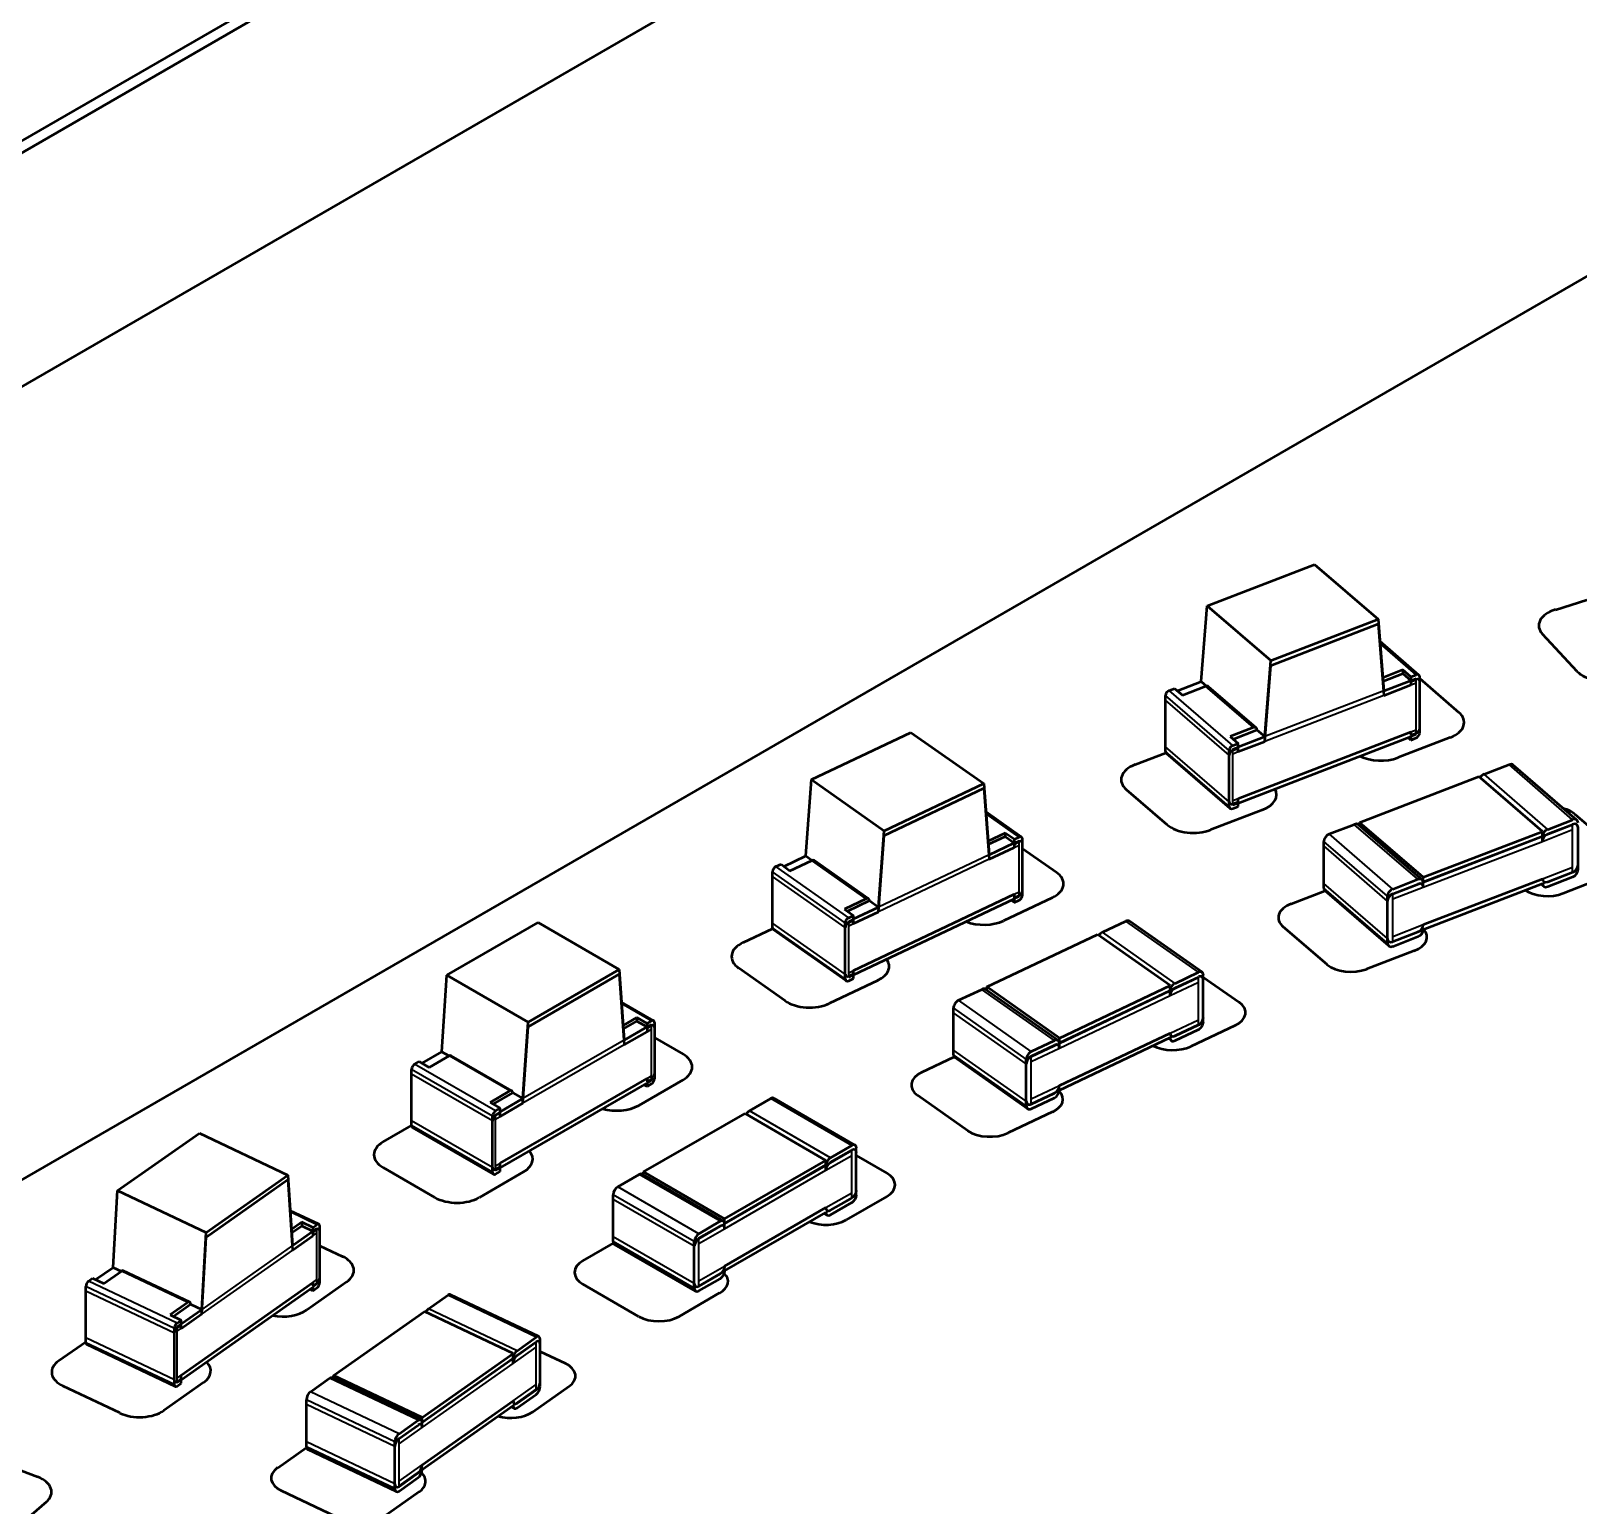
# Model space of a CAD drawing. Header units: inches. Extents: x -24.6 to 49, y -43 to 20.8.
# Drawn here: x -19.912 to -18.636, y 16.92 to 18.136 of the extents above; entities that cross this region are included whole.
import ezdxf

# ---------------------------------------------------------------- set-up
doc = ezdxf.new("R2010")
doc.units = ezdxf.units.IN
doc.header["$MEASUREMENT"] = 0
doc.layers.add('Visible (ANSI)', color=7, linetype='Continuous', lineweight=50)
doc.layers.add('Visible Narrow (ANSI)', color=7, linetype='Continuous', lineweight=35)

msp = doc.modelspace()

# ---------------------------------------------------------------- linework, layer by layer
at = {"layer": 'Visible (ANSI)'}
for p, q in [((-20.995, 17.4238), (-18.406, 18.9186)), ((-18.406, 18.9089), (-20.995, 17.4142)), ((-18.406, 18.7161), (-20.995, 17.2213)), ((-20.9397, 16.5989), (-18.3829, 18.0751)), ((-18.9416, 17.6616), (-18.8532, 17.6957)), ((-18.8532, 17.6957), (-18.8007, 17.6504)), ((-18.9465, 17.599), (-18.9416, 17.6616)), ((-18.9416, 17.6616), (-18.8891, 17.6163)), ((-18.6544, 17.6583), (-18.6284, 17.6664)), ((-18.8891, 17.6163), (-18.8007, 17.6504)), ((-18.8891, 17.6124), (-18.8007, 17.6465)), ((-18.8007, 17.6504), (-18.7958, 17.5915)), ((-18.8007, 17.6465), (-18.7958, 17.5876)), ((-18.6365, 17.6073), (-18.665, 17.6382)), ((-18.767, 17.6044), (-18.7992, 17.6323)), ((-18.894, 17.5536), (-18.8891, 17.6163)), ((-18.894, 17.5497), (-18.8891, 17.6124)), ((-18.7803, 17.6086), (-18.7967, 17.6022)), ((-18.7737, 17.6029), (-18.7803, 17.6086)), ((-18.7803, 17.6086), (-18.7803, 17.6057)), ((-18.9663, 17.5913), (-18.9465, 17.599)), ((-18.9465, 17.599), (-18.9422, 17.5952)), ((-18.7965, 17.5994), (-18.7803, 17.6057)), ((-18.7958, 17.5915), (-18.7737, 17.6)), ((-18.7958, 17.5876), (-18.7737, 17.5962)), ((-18.7803, 17.6057), (-18.7737, 17.6)), ((-18.7737, 17.6029), (-18.7693, 17.6046)), ((-18.7737, 17.6029), (-18.7737, 17.6)), ((-18.7737, 17.599), (-18.7693, 17.6008)), ((-18.7737, 17.599), (-18.7737, 17.5962)), ((-18.7663, 17.5604), (-18.7663, 17.6029)), ((-18.7663, 17.6015), (-18.734, 17.5736)), ((-18.7663, 17.5566), (-18.7663, 17.599)), ((-18.9759, 17.5452), (-18.9759, 17.5876)), ((-18.9759, 17.5413), (-18.9759, 17.5837)), ((-18.973, 17.5916), (-18.9686, 17.5933)), ((-18.9686, 17.5933), (-18.962, 17.5877)), ((-18.962, 17.5877), (-18.9429, 17.5951)), ((-18.9012, 17.5608), (-18.9406, 17.5948)), ((-18.9035, 17.561), (-18.9227, 17.5536)), ((-18.9203, 17.5516), (-18.9006, 17.5593)), ((-18.9161, 17.5026), (-18.7737, 17.5576)), ((-18.9006, 17.5593), (-18.894, 17.5536)), ((-18.7737, 17.5576), (-18.7737, 17.5547)), ((-19.268, 17.5181), (-19.1859, 17.557)), ((-19.1859, 17.557), (-19.1259, 17.5148)), ((-18.9227, 17.5536), (-18.9161, 17.548)), ((-18.9205, 17.5463), (-18.9161, 17.548)), ((-18.9161, 17.4988), (-18.7737, 17.5537)), ((-18.9161, 17.5451), (-18.894, 17.5536)), ((-18.9161, 17.5412), (-18.894, 17.5497)), ((-18.9161, 17.5451), (-18.9161, 17.548)), ((-18.7412, 17.5529), (-18.7841, 17.5363)), ((-18.7737, 17.5508), (-18.776, 17.5528)), ((-18.7737, 17.5547), (-18.7693, 17.5564)), ((-18.7737, 17.5537), (-18.7737, 17.5508)), ((-18.7737, 17.5508), (-18.7693, 17.5525)), ((-19.0011, 17.5305), (-18.9757, 17.5403)), ((-18.9228, 17.4944), (-18.9753, 17.5398)), ((-18.9235, 17.4998), (-18.9235, 17.5422)), ((-18.9235, 17.496), (-18.9235, 17.5384)), ((-18.9205, 17.5424), (-18.9161, 17.5441)), ((-18.9161, 17.5412), (-18.9161, 17.5441)), ((-18.8159, 17.4829), (-18.7177, 17.5208)), ((-18.6652, 17.4754), (-18.7177, 17.5208)), ((-18.7133, 17.5225), (-18.6927, 17.5305)), ((-18.6367, 17.4848), (-18.6892, 17.5301)), ((-19.2726, 17.4552), (-19.268, 17.5181)), ((-19.268, 17.5181), (-19.2081, 17.4759)), ((-19.2081, 17.4759), (-19.1259, 17.5148)), ((-19.2081, 17.472), (-19.1259, 17.511)), ((-19.1259, 17.5148), (-19.1214, 17.4562)), ((-19.1259, 17.511), (-19.1214, 17.4524)), ((-18.9746, 17.4808), (-19.0083, 17.5098)), ((-18.9205, 17.4981), (-18.9161, 17.4998)), ((-18.9205, 17.4942), (-18.9161, 17.4959)), ((-18.9161, 17.4998), (-18.9161, 17.5026)), ((-18.9161, 17.4959), (-18.9161, 17.4988)), ((-19.0947, 17.4708), (-19.1241, 17.4915)), ((-18.8958, 17.4932), (-18.9388, 17.4767)), ((-18.841, 17.4733), (-18.8203, 17.4812)), ((-18.7644, 17.4355), (-18.8169, 17.4809)), ((-18.7634, 17.4376), (-18.8159, 17.4829)), ((-18.8159, 17.4801), (-18.8159, 17.4829)), ((-18.6608, 17.4771), (-18.6402, 17.4851)), ((-18.6608, 17.4733), (-18.6402, 17.4812)), ((-18.6383, 17.4896), (-18.6022, 17.4584)), ((-19.2127, 17.413), (-19.2081, 17.4759)), ((-19.2127, 17.4091), (-19.2081, 17.472)), ((-19.1083, 17.4741), (-19.1222, 17.4675)), ((-19.122, 17.4648), (-19.1083, 17.4713)), ((-19.1008, 17.4689), (-19.1083, 17.4741)), ((-19.1083, 17.4741), (-19.1083, 17.4713)), ((-19.1083, 17.4713), (-19.1008, 17.466)), ((-19.1008, 17.4689), (-19.0967, 17.4708)), ((-19.1008, 17.4689), (-19.1008, 17.466)), ((-19.094, 17.4268), (-19.094, 17.4692)), ((-18.7634, 17.4376), (-18.6652, 17.4754)), ((-18.7634, 17.4337), (-18.6652, 17.4716)), ((-18.6652, 17.4711), (-18.6652, 17.4754)), ((-18.6652, 17.4672), (-18.6652, 17.4716)), ((-18.6358, 17.4439), (-18.6358, 17.4786)), ((-19.2907, 17.4466), (-19.2726, 17.4552)), ((-19.2726, 17.4552), (-19.2676, 17.4516)), ((-19.1214, 17.4562), (-19.1008, 17.466)), ((-19.1214, 17.4524), (-19.1008, 17.4621)), ((-19.1008, 17.465), (-19.0967, 17.467)), ((-19.1008, 17.465), (-19.1008, 17.4621)), ((-19.094, 17.4229), (-19.094, 17.4654)), ((-19.094, 17.4614), (-19.0659, 17.4417)), ((-18.8454, 17.4325), (-18.8454, 17.4672)), ((-18.8454, 17.4286), (-18.8454, 17.4634)), ((-19.2973, 17.4464), (-19.2931, 17.4483)), ((-19.2931, 17.4483), (-19.2857, 17.443)), ((-19.2857, 17.443), (-19.2678, 17.4515)), ((-19.2209, 17.4199), (-19.2658, 17.4515)), ((-19.3, 17.3997), (-19.3, 17.4422)), ((-19.3, 17.3959), (-19.3, 17.4383)), ((-18.7885, 17.4279), (-18.7678, 17.4359)), ((-18.7885, 17.424), (-18.7678, 17.432)), ((-18.7634, 17.4337), (-18.7635, 17.4337)), ((-18.7634, 17.4332), (-18.7634, 17.4376)), ((-18.7634, 17.3985), (-18.6652, 17.4364)), ((-18.7634, 17.4294), (-18.7634, 17.4337)), ((-18.7634, 17.3946), (-18.6652, 17.4325)), ((-18.6643, 17.4302), (-18.6664, 17.4321)), ((-18.6608, 17.4338), (-18.6402, 17.4417)), ((-18.6608, 17.4299), (-18.6402, 17.4379)), ((-18.6087, 17.4395), (-18.648, 17.4243)), ((-19.2229, 17.4199), (-19.2407, 17.4114)), ((-19.2382, 17.4097), (-19.2202, 17.4183)), ((-19.2332, 17.3608), (-19.1008, 17.4236)), ((-19.2332, 17.357), (-19.1008, 17.4197)), ((-19.2202, 17.4183), (-19.2127, 17.413)), ((-19.0695, 17.4207), (-19.1095, 17.4017)), ((-19.1008, 17.4168), (-19.1033, 17.4185)), ((-19.1008, 17.4236), (-19.1008, 17.4207)), ((-19.1008, 17.4207), (-19.0967, 17.4226)), ((-19.1008, 17.4197), (-19.1008, 17.4168)), ((-19.1008, 17.4168), (-19.0967, 17.4187)), ((-18.8724, 17.4157), (-18.8445, 17.4264)), ((-18.7919, 17.381), (-18.8444, 17.4263)), ((-18.7929, 17.3871), (-18.7929, 17.4219)), ((-18.7929, 17.3833), (-18.7929, 17.418)), ((-19.2407, 17.4114), (-19.2332, 17.4061)), ((-19.2373, 17.4042), (-19.2332, 17.4061)), ((-19.2332, 17.4033), (-19.2127, 17.413)), ((-19.2332, 17.3994), (-19.2127, 17.4091)), ((-19.2332, 17.4033), (-19.2332, 17.4061)), ((-19.5686, 17.3568), (-19.4934, 17.4002)), ((-19.4934, 17.4002), (-19.4266, 17.3616)), ((-19.3244, 17.3837), (-19.2999, 17.3953)), ((-19.2394, 17.3521), (-19.2993, 17.3943)), ((-19.2401, 17.3576), (-19.2401, 17.4)), ((-19.2401, 17.3537), (-19.2401, 17.3962)), ((-19.2373, 17.4003), (-19.2332, 17.4023)), ((-19.2332, 17.3994), (-19.2332, 17.4023)), ((-19.028, 17.3923), (-19.0088, 17.4014)), ((-18.9458, 17.3592), (-19.0058, 17.4014)), ((-18.8428, 17.3656), (-18.8789, 17.3968)), ((-18.7885, 17.3845), (-18.7678, 17.3925)), ((-19.1234, 17.3471), (-19.0321, 17.3903)), ((-18.9722, 17.3482), (-19.0321, 17.3903)), ((-18.7885, 17.3806), (-18.7678, 17.3886)), ((-18.7708, 17.377), (-18.8101, 17.3618)), ((-19.5727, 17.2936), (-19.5686, 17.3568)), ((-19.5686, 17.3568), (-19.5017, 17.3182)), ((-19.5017, 17.3182), (-19.4266, 17.3616)), ((-19.5017, 17.3143), (-19.4266, 17.3577)), ((-19.4266, 17.3616), (-19.4224, 17.3032)), ((-19.4266, 17.3577), (-19.4224, 17.2994)), ((-19.2896, 17.3357), (-19.328, 17.3627)), ((-19.2373, 17.356), (-19.2332, 17.3579)), ((-19.2373, 17.3521), (-19.2332, 17.3541)), ((-19.2332, 17.3579), (-19.2332, 17.3608)), ((-19.2332, 17.3541), (-19.2332, 17.357)), ((-18.9681, 17.3501), (-18.9489, 17.3592)), ((-18.9681, 17.3463), (-18.9489, 17.3553)), ((-18.9448, 17.3221), (-18.9448, 17.3568)), ((-18.9448, 17.3552), (-18.9153, 17.3345)), ((-18.9448, 17.3182), (-18.9448, 17.353)), ((-19.2133, 17.3525), (-19.2533, 17.3336)), ((-19.1467, 17.3361), (-19.1275, 17.3451)), ((-19.0645, 17.303), (-19.1245, 17.3451)), ((-19.0635, 17.3049), (-19.1234, 17.3471)), ((-19.1234, 17.3444), (-19.1234, 17.3471)), ((-19.0635, 17.3049), (-18.9722, 17.3482)), ((-19.0635, 17.3011), (-18.9722, 17.3443)), ((-18.9722, 17.3438), (-18.9722, 17.3482)), ((-18.9722, 17.34), (-18.9722, 17.3443)), ((-19.3981, 17.3193), (-19.4247, 17.3347)), ((-19.1508, 17.2951), (-19.1508, 17.3298)), ((-19.5059, 17.255), (-19.5017, 17.3182)), ((-19.412, 17.3218), (-19.4233, 17.3153)), ((-19.4231, 17.3125), (-19.412, 17.3189)), ((-19.4036, 17.317), (-19.412, 17.3218)), ((-19.412, 17.3218), (-19.412, 17.3189)), ((-19.412, 17.3189), (-19.4036, 17.3141)), ((-19.4036, 17.317), (-19.3999, 17.3191)), ((-19.4036, 17.317), (-19.4036, 17.3141)), ((-19.4036, 17.3131), (-19.3999, 17.3153)), ((-19.3973, 17.2753), (-19.3973, 17.3177)), ((-19.1508, 17.2912), (-19.1508, 17.3259)), ((-18.9681, 17.3067), (-18.9489, 17.3158)), ((-18.9186, 17.3153), (-18.9551, 17.298)), ((-19.5059, 17.2512), (-19.5017, 17.3143)), ((-19.4224, 17.3032), (-19.4036, 17.3141)), ((-19.4224, 17.2994), (-19.4036, 17.3102)), ((-19.4036, 17.3131), (-19.4036, 17.3102)), ((-19.3973, 17.2714), (-19.3973, 17.3138)), ((-19.3973, 17.3052), (-19.3739, 17.2916)), ((-19.0867, 17.2939), (-19.0676, 17.303)), ((-19.0635, 17.2659), (-18.9722, 17.3091)), ((-19.0635, 17.262), (-18.9722, 17.3053)), ((-19.0635, 17.3006), (-19.0635, 17.3049)), ((-18.9711, 17.3029), (-18.9736, 17.3046)), ((-18.9681, 17.3029), (-18.9489, 17.312)), ((-19.589, 17.2842), (-19.5727, 17.2936)), ((-19.5832, 17.2808), (-19.5669, 17.2902)), ((-19.5727, 17.2936), (-19.5669, 17.2902)), ((-19.515, 17.2615), (-19.5651, 17.2904)), ((-19.177, 17.2767), (-19.1503, 17.2894)), ((-19.0867, 17.29), (-19.0676, 17.2991)), ((-19.0635, 17.2967), (-19.0635, 17.3011)), ((-19.0635, 17.3011), (-19.0635, 17.3011)), ((-19.5978, 17.2367), (-19.5978, 17.2791)), ((-19.5953, 17.2835), (-19.5915, 17.2856)), ((-19.5915, 17.2856), (-19.5832, 17.2808)), ((-19.0898, 17.2466), (-19.1497, 17.2888)), ((-19.0909, 17.2529), (-19.0909, 17.2876)), ((-19.0909, 17.249), (-19.0909, 17.2837)), ((-19.5978, 17.2328), (-19.5978, 17.2753)), ((-19.5247, 17.2017), (-19.4036, 17.2717)), ((-19.5247, 17.1979), (-19.4036, 17.2678)), ((-19.3739, 17.2705), (-19.4104, 17.2494)), ((-19.4036, 17.2649), (-19.4061, 17.2663)), ((-19.4036, 17.2717), (-19.4036, 17.2688)), ((-19.4036, 17.2688), (-19.3999, 17.2709)), ((-19.4036, 17.2678), (-19.4036, 17.2649)), ((-19.4036, 17.2649), (-19.3999, 17.2671)), ((-19.5168, 17.2613), (-19.5331, 17.2519)), ((-19.5331, 17.2519), (-19.5247, 17.2471)), ((-19.5306, 17.2504), (-19.5143, 17.2598)), ((-19.5247, 17.2442), (-19.5059, 17.255)), ((-19.5247, 17.2403), (-19.5059, 17.2512)), ((-19.5143, 17.2598), (-19.5059, 17.255)), ((-19.3191, 17.2449), (-19.3016, 17.255)), ((-19.2321, 17.2167), (-19.2989, 17.2553)), ((-19.139, 17.2285), (-19.1802, 17.2575)), ((-19.0867, 17.2505), (-19.0676, 17.2596)), ((-19.0867, 17.2466), (-19.0676, 17.2557)), ((-19.531, 17.1981), (-19.531, 17.2406)), ((-19.5285, 17.2449), (-19.5247, 17.2471)), ((-19.5285, 17.241), (-19.5247, 17.2432)), ((-19.5247, 17.2442), (-19.5247, 17.2471)), ((-19.5247, 17.2403), (-19.5247, 17.2432)), ((-19.4064, 17.1945), (-19.3228, 17.2427)), ((-19.256, 17.2041), (-19.3228, 17.2427)), ((-19.0693, 17.244), (-19.1058, 17.2267)), ((-19.8402, 17.1792), (-19.7728, 17.2266)), ((-19.7728, 17.2266), (-19.6998, 17.192)), ((-19.6213, 17.2193), (-19.5978, 17.2328)), ((-19.5302, 17.1926), (-19.5971, 17.2312)), ((-19.531, 17.1943), (-19.531, 17.2367)), ((-19.2523, 17.2063), (-19.2347, 17.2164)), ((-19.231, 17.1796), (-19.231, 17.2143)), ((-19.5247, 17.1988), (-19.5247, 17.2017)), ((-19.3396, 17.1559), (-19.256, 17.2041)), ((-19.3396, 17.1521), (-19.256, 17.2003)), ((-19.256, 17.1998), (-19.256, 17.2041)), ((-19.256, 17.196), (-19.256, 17.2003)), ((-19.2523, 17.2025), (-19.2347, 17.2126)), ((-19.231, 17.1757), (-19.231, 17.2104)), ((-19.231, 17.208), (-19.2059, 17.1935)), ((-19.7672, 17.1446), (-19.6998, 17.192)), ((-19.7672, 17.1407), (-19.6998, 17.1882)), ((-19.6998, 17.192), (-19.696, 17.1339)), ((-19.6998, 17.1882), (-19.696, 17.1301)), ((-19.5785, 17.1735), (-19.6213, 17.1982)), ((-19.5054, 17.1946), (-19.5419, 17.1735)), ((-19.5285, 17.1967), (-19.5247, 17.1988)), ((-19.5285, 17.1928), (-19.5247, 17.195)), ((-19.5247, 17.195), (-19.5247, 17.1979)), ((-19.4277, 17.1822), (-19.4101, 17.1923)), ((-19.3407, 17.154), (-19.4075, 17.1926)), ((-19.3396, 17.1559), (-19.4064, 17.1945)), ((-19.4064, 17.192), (-19.4064, 17.1945)), ((-19.844, 17.1158), (-19.8402, 17.1792)), ((-19.8402, 17.1792), (-19.7672, 17.1446)), ((-19.4314, 17.141), (-19.4314, 17.1757)), ((-19.6743, 17.1514), (-19.6979, 17.1625)), ((-19.4314, 17.1371), (-19.4314, 17.1718)), ((-19.3396, 17.1169), (-19.256, 17.1651)), ((-19.2523, 17.1629), (-19.2347, 17.173)), ((-19.2523, 17.1591), (-19.2347, 17.1692)), ((-19.2059, 17.1743), (-19.2393, 17.155)), ((-19.6883, 17.153), (-19.6969, 17.147)), ((-19.6967, 17.1442), (-19.6883, 17.1501)), ((-19.6792, 17.1487), (-19.6883, 17.153)), ((-19.6883, 17.153), (-19.6883, 17.1501)), ((-19.6883, 17.1501), (-19.6792, 17.1458)), ((-19.6792, 17.1487), (-19.6758, 17.151)), ((-19.6735, 17.1073), (-19.6735, 17.1497)), ((-19.3608, 17.1436), (-19.3433, 17.1538)), ((-19.3608, 17.1398), (-19.3433, 17.1499)), ((-19.3396, 17.113), (-19.256, 17.1612)), ((-19.3396, 17.1516), (-19.3396, 17.1559)), ((-19.3396, 17.1477), (-19.3396, 17.1521)), ((-19.3396, 17.1521), (-19.3396, 17.1521)), ((-19.2549, 17.1588), (-19.2576, 17.1603)), ((-19.7709, 17.0812), (-19.7672, 17.1446)), ((-19.7709, 17.0774), (-19.7672, 17.1407)), ((-19.696, 17.1339), (-19.6792, 17.1458)), ((-19.696, 17.1301), (-19.6792, 17.1419)), ((-19.6792, 17.1487), (-19.6792, 17.1458)), ((-19.6792, 17.1448), (-19.6758, 17.1472)), ((-19.6792, 17.1448), (-19.6792, 17.1419)), ((-19.6735, 17.1034), (-19.6735, 17.1459)), ((-19.3646, 17.1024), (-19.3646, 17.1371)), ((-19.6735, 17.1337), (-19.6548, 17.1248)), ((-19.4565, 17.1212), (-19.4312, 17.1358)), ((-19.3635, 17.0961), (-19.4303, 17.1347)), ((-19.3646, 17.0986), (-19.3646, 17.1333)), ((-19.8584, 17.1057), (-19.844, 17.1158)), ((-19.8517, 17.1025), (-19.8371, 17.1128)), ((-19.844, 17.1158), (-19.8373, 17.1127)), ((-19.7808, 17.0872), (-19.8356, 17.1131)), ((-19.8665, 17.0576), (-19.8665, 17.1)), ((-19.8642, 17.1045), (-19.8608, 17.1068)), ((-19.8608, 17.1068), (-19.8517, 17.1025)), ((-19.7878, 17.0269), (-19.6792, 17.1033)), ((-19.7878, 17.0231), (-19.6792, 17.0995)), ((-19.6512, 17.1038), (-19.684, 17.0808)), ((-19.6792, 17.0966), (-19.6816, 17.0978)), ((-19.6792, 17.1033), (-19.6792, 17.1005)), ((-19.6792, 17.1005), (-19.6758, 17.1028)), ((-19.6792, 17.0995), (-19.6792, 17.0966)), ((-19.6792, 17.0966), (-19.6758, 17.099)), ((-19.4105, 17.0754), (-19.4565, 17.1019)), ((-19.3608, 17.1002), (-19.3433, 17.1104)), ((-19.3608, 17.0964), (-19.3433, 17.1065)), ((-19.8665, 17.0537), (-19.8665, 17.0961)), ((-19.7823, 17.0868), (-19.7969, 17.0766)), ((-19.7945, 17.0754), (-19.7801, 17.0855)), ((-19.7801, 17.0855), (-19.7709, 17.0812)), ((-19.5838, 17.0817), (-19.568, 17.0928)), ((-19.4927, 17.0587), (-19.5657, 17.0933)), ((-19.3437, 17.0947), (-19.3771, 17.0754)), ((-19.7969, 17.0766), (-19.7878, 17.0722)), ((-19.7878, 17.0693), (-19.7709, 17.0812)), ((-19.7878, 17.0655), (-19.7709, 17.0774)), ((-19.6621, 17.0266), (-19.5871, 17.0794)), ((-19.5141, 17.0448), (-19.5871, 17.0794)), ((-19.7934, 17.023), (-19.7934, 17.0654)), ((-19.7934, 17.0191), (-19.7934, 17.0615)), ((-19.7912, 17.0699), (-19.7878, 17.0722)), ((-19.7912, 17.066), (-19.7878, 17.0684)), ((-19.7878, 17.0693), (-19.7878, 17.0722)), ((-19.7878, 17.0655), (-19.7878, 17.0684)), ((-19.8888, 17.0389), (-19.8665, 17.0545)), ((-19.7927, 17.0175), (-19.8657, 17.0521)), ((-19.5107, 17.0471), (-19.495, 17.0582)), ((-19.5107, 17.0433), (-19.495, 17.0543)), ((-19.4916, 17.0215), (-19.4916, 17.0562)), ((-19.4916, 17.0177), (-19.4916, 17.0524)), ((-19.589, 16.992), (-19.5141, 17.0448)), ((-19.589, 16.9882), (-19.5141, 17.0409)), ((-19.5141, 17.0404), (-19.5141, 17.0448)), ((-19.5141, 17.0366), (-19.5141, 17.0409)), ((-19.4916, 17.0465), (-19.4712, 17.0368)), ((-19.7912, 17.0217), (-19.7878, 17.024)), ((-19.7878, 17.024), (-19.7878, 17.0269)), ((-19.7878, 17.0202), (-19.7878, 17.0231)), ((-19.6812, 17.0132), (-19.6654, 17.0243)), ((-19.5901, 16.9901), (-19.6631, 17.0247)), ((-19.589, 16.992), (-19.6621, 17.0266)), ((-19.6621, 17.0242), (-19.6621, 17.0266)), ((-19.8384, 16.9957), (-19.8852, 17.0179)), ((-19.7693, 17.0208), (-19.802, 16.9978)), ((-19.7912, 17.0178), (-19.7878, 17.0202)), ((-19.5107, 17.0037), (-19.495, 17.0148)), ((-19.5107, 16.9999), (-19.495, 17.0109)), ((-19.4679, 17.0176), (-19.4979, 16.9965)), ((-19.6845, 16.9718), (-19.6845, 17.0065)), ((-19.6845, 16.9679), (-19.6845, 17.0026)), ((-19.589, 16.953), (-19.5141, 17.0057)), ((-19.589, 16.9491), (-19.5141, 17.0018)), ((-19.513, 16.9994), (-19.5157, 17.0007)), ((-19.6081, 16.9786), (-19.5924, 16.9897)), ((-19.6081, 16.9747), (-19.5924, 16.9858)), ((-19.589, 16.9877), (-19.589, 16.992)), ((-19.589, 16.9838), (-19.589, 16.9882)), ((-19.589, 16.9882), (-19.589, 16.9882)), ((-19.6115, 16.9372), (-19.6115, 16.9719)), ((-19.7082, 16.9506), (-19.6845, 16.9673)), ((-19.6104, 16.9309), (-19.6834, 16.9655)), ((-19.6115, 16.9333), (-19.6115, 16.968)), ((-19.9199, 16.9483), (-19.9061, 16.943)), ((-19.6081, 16.9352), (-19.5924, 16.9463)), ((-19.6081, 16.9313), (-19.5924, 16.9424)), ((-19.899, 16.9223), (-19.9277, 16.8975)), ((-19.6547, 16.9076), (-19.705, 16.9314)), ((-19.5915, 16.9306), (-19.6215, 16.9095))]:
    msp.add_line(p, q, dxfattribs=at)
for centre, major_axis, ratio, start_param, end_param in [((-18.6423, 17.6452), (-0.0258, 0), 0.57735, 5.203255, 6.77406), ((-18.9429, 17.5922), (0.00232, 0.00268), 0.678892, 0, 0.904839), ((-18.7693, 17.6017), (0.00232, 0.00268), 0.678892, 5.617228, 7.188024), ((-18.7693, 17.5979), (0.00232, 0.00268), 0.678892, 5.617228, 7.188024), ((-18.6137, 17.6144), (-0.0258, 0), 0.57735, 0.49087, 2.061673), ((-18.973, 17.5887), (0.00232, 0.00268), 0.678892, 0.904839, 2.475635), ((-18.7555, 17.5653), (0.0258, 0), 0.57735, 5.301431, 6.872241), ((-18.9035, 17.5581), (0.00232, 0.00268), 0.678892, 5.617228, 7.188024), ((-18.7693, 17.5593), (-0.00232, -0.00268), 0.678892, 0.904839, 2.475635), ((-18.9205, 17.5434), (0.00232, 0.00268), 0.678892, 0.904839, 2.475635), ((-18.7693, 17.5554), (-0.00232, -0.00268), 0.678892, 0.904839, 2.475635), ((-18.973, 17.5424), (-0.00232, -0.00268), 0.678892, 5.617228, 6.283185), ((-18.9205, 17.5395), (0.00232, 0.00268), 0.678892, 0.904839, 2.475635), ((-18.7985, 17.5487), (-0.0258, 0), 0.57735, 0.845837, 2.159852), ((-18.9868, 17.5181), (-0.0258, 0), 0.57735, 5.301431, 6.872241), ((-18.7133, 17.5182), (0.00347, 0.00402), 0.678892, 0.904839, 1.740118), ((-18.6927, 17.5261), (0.00347, 0.00402), 0.678892, 0, 0.904839), ((-18.9102, 17.5056), (0.0258, 0), 0.57735, 5.301431, 6.615438), ((-18.9205, 17.5009), (-0.00232, -0.00268), 0.678892, 5.617228, 7.188024), ((-18.9205, 17.4971), (-0.00232, -0.00268), 0.678892, 5.617228, 7.188024), ((-18.6579, 17.482), (0.0236, 0), 0.57735, 0.589058, 1.122428), ((-18.9531, 17.4891), (-0.0258, 0), 0.57735, 0.589036, 2.159852), ((-18.8203, 17.4769), (0.00347, 0.00402), 0.678892, 0, 0.904839), ((-18.6402, 17.4808), (0.00347, 0.00402), 0.678892, 5.617228, 7.188024), ((-18.6402, 17.4769), (0.00347, 0.00402), 0.678892, 5.617228, 7.188024), ((-19.0967, 17.4679), (0.00204, 0.0029), 0.63116, 5.551937, 7.122734), ((-18.841, 17.4689), (0.00347, 0.00402), 0.678892, 0.904839, 2.475635), ((-18.6608, 17.4728), (0.00347, 0.00402), 0.678892, 0.904839, 2.475635), ((-18.6608, 17.469), (0.00347, 0.00402), 0.678892, 0.904839, 2.475635), ((-19.0967, 17.4641), (0.00204, 0.0029), 0.63116, 5.551937, 7.122734), ((-19.2973, 17.4435), (0.00204, 0.0029), 0.63116, 0.839548, 2.410345), ((-19.2678, 17.4486), (0.00204, 0.0029), 0.63116, 0, 0.839548), ((-18.6402, 17.446), (-0.00347, -0.00402), 0.678892, 0.904839, 2.475635), ((-18.6402, 17.4422), (-0.00347, -0.00402), 0.678892, 0.904839, 2.475635), ((-19.0859, 17.4322), (0.0258, 0), 0.57735, 5.399603, 6.97042), ((-18.7678, 17.4315), (0.00347, 0.00402), 0.678892, 5.617228, 7.188024), ((-18.7678, 17.4277), (0.00347, 0.00402), 0.678892, 5.617228, 7.188024), ((-18.6608, 17.4381), (-0.00347, -0.00402), 0.678892, 5.617228, 7.188024), ((-18.6608, 17.4342), (-0.00347, -0.00402), 0.678892, 5.617228, 7.188024), ((-19.2229, 17.417), (0.00204, 0.0029), 0.63116, 5.551937, 7.122734), ((-19.0967, 17.4255), (-0.00204, -0.0029), 0.63116, 0.839548, 2.410345), ((-19.0967, 17.4216), (-0.00204, -0.0029), 0.63116, 0.839548, 2.410345), ((-18.841, 17.4303), (-0.00347, -0.00402), 0.678892, 5.617228, 6.283185), ((-18.7885, 17.4236), (0.00347, 0.00402), 0.678892, 0.904839, 2.475635), ((-18.7885, 17.4197), (0.00347, 0.00402), 0.678892, 0.904839, 2.475635), ((-18.6611, 17.4357), (-0.0236, 0), 0.57735, 0.685057, 2.159836), ((-19.2373, 17.4013), (0.00204, 0.0029), 0.63116, 0.839548, 2.410345), ((-18.8593, 17.4043), (-0.0236, 0), 0.57735, 5.301437, 6.872235), ((-19.2973, 17.3972), (-0.00204, -0.0029), 0.63116, 5.551937, 6.283185), ((-19.2373, 17.3975), (0.00204, 0.0029), 0.63116, 0.839548, 2.410345), ((-19.1259, 17.4133), (-0.0258, 0), 0.57735, 0.973441, 2.258031), ((-19.028, 17.388), (0.00306, 0.00435), 0.63116, 0.839548, 1.647414), ((-19.0088, 17.397), (0.00306, 0.00435), 0.63116, 0, 0.839548), ((-18.7839, 17.3883), (0.0236, 0), 0.57735, 5.301437, 6.77623), ((-18.7678, 17.3968), (-0.00347, -0.00402), 0.678892, 0.904839, 2.475635), ((-18.7678, 17.3929), (-0.00347, -0.00402), 0.678892, 0.904839, 2.475635), ((-19.3081, 17.3722), (-0.0258, 0), 0.57735, 5.399603, 6.97042), ((-18.7885, 17.3888), (-0.00347, -0.00402), 0.678892, 5.617228, 7.188024), ((-18.7885, 17.385), (-0.00347, -0.00402), 0.678892, 5.617228, 7.188024), ((-19.2297, 17.3641), (0.0258, 0), 0.57735, 5.399603, 6.684198), ((-19.2373, 17.3589), (-0.00204, -0.0029), 0.63116, 5.551937, 7.122734), ((-19.2373, 17.355), (-0.00204, -0.0029), 0.63116, 5.551937, 7.122734), ((-18.9489, 17.3549), (0.00306, 0.00435), 0.63116, 5.551937, 7.122734), ((-18.9489, 17.351), (0.00306, 0.00435), 0.63116, 5.551937, 7.122734), ((-18.8232, 17.3732), (-0.0236, 0), 0.57735, 0.589058, 2.159836), ((-19.1275, 17.3408), (0.00306, 0.00435), 0.63116, 0, 0.839548), ((-18.9681, 17.3458), (0.00306, 0.00435), 0.63116, 0.839548, 2.410345), ((-18.9681, 17.3419), (0.00306, 0.00435), 0.63116, 0.839548, 2.410345), ((-19.2697, 17.3451), (-0.0258, 0), 0.57735, 0.687214, 2.258031), ((-19.1467, 17.3317), (0.00306, 0.00435), 0.63116, 0.839548, 2.410345), ((-18.9336, 17.3259), (0.0236, 0), 0.57735, 5.399613, 6.970407), ((-19.3999, 17.3163), (0.00177, 0.00307), 0.57735, 5.497787, 7.068583), ((-19.3999, 17.3124), (0.00177, 0.00307), 0.57735, 5.497787, 7.068583), ((-18.9489, 17.3201), (-0.00306, -0.00435), 0.63116, 0.839548, 2.410345), ((-18.9489, 17.3163), (-0.00306, -0.00435), 0.63116, 0.839548, 2.410345), ((-19.0676, 17.2986), (0.00306, 0.00435), 0.63116, 5.551937, 7.122734), ((-18.9681, 17.3111), (-0.00306, -0.00435), 0.63116, 5.551937, 7.122734), ((-18.9681, 17.3072), (-0.00306, -0.00435), 0.63116, 5.551937, 7.122734), ((-19.5669, 17.2873), (0.00177, 0.00307), 0.57735, 0, 0.785398), ((-19.3921, 17.2811), (0.0258, 0), 0.57735, 5.497781, 7.06859), ((-19.1467, 17.2931), (-0.00306, -0.00435), 0.63116, 5.551937, 6.283185), ((-19.0867, 17.2895), (0.00306, 0.00435), 0.63116, 0.839548, 2.410345), ((-19.0867, 17.2857), (0.00306, 0.00435), 0.63116, 0.839548, 2.410345), ((-19.0676, 17.2948), (0.00306, 0.00435), 0.63116, 5.551937, 7.122734), ((-18.9701, 17.3086), (-0.0236, 0), 0.57735, 0.820687, 2.258014), ((-19.5953, 17.2806), (0.00177, 0.00307), 0.57735, 0.785398, 2.356194), ((-19.162, 17.2662), (-0.0236, 0), 0.57735, 5.399613, 6.970407), ((-19.3999, 17.2738), (-0.00177, -0.00307), 0.57735, 0.785398, 2.356194), ((-19.3999, 17.27), (-0.00177, -0.00307), 0.57735, 0.785398, 2.356194), ((-19.0676, 17.2639), (-0.00306, -0.00435), 0.63116, 0.839548, 2.410345), ((-19.5168, 17.2584), (0.00177, 0.00307), 0.57735, 5.497787, 7.068583), ((-19.3016, 17.2507), (0.00266, 0.0046), 0.57735, 0, 0.785398), ((-19.0867, 17.2548), (-0.00306, -0.00435), 0.63116, 5.551937, 7.122734), ((-19.0842, 17.2545), (0.0236, 0), 0.57735, 5.399613, 6.786447), ((-19.0676, 17.2601), (-0.00306, -0.00435), 0.63116, 0.839548, 2.410345), ((-19.5285, 17.242), (0.00177, 0.00307), 0.57735, 0.785398, 2.356194), ((-19.5285, 17.2381), (0.00177, 0.00307), 0.57735, 0.785398, 2.356194), ((-19.4287, 17.26), (-0.0258, 0), 0.57735, 1.105098, 2.356201), ((-19.3191, 17.2406), (0.00266, 0.0046), 0.57735, 0.785398, 1.570796), ((-19.0867, 17.251), (-0.00306, -0.00435), 0.63116, 5.551937, 7.122734), ((-19.5953, 17.2343), (-0.00177, -0.00307), 0.57735, 5.497787, 6.283185), ((-19.1208, 17.2372), (-0.0236, 0), 0.57735, 0.687233, 2.258014), ((-19.603, 17.2087), (-0.0258, 0), 0.57735, 5.497781, 7.06859), ((-19.2347, 17.2121), (0.00266, 0.0046), 0.57735, 5.497787, 7.068583), ((-19.2347, 17.2082), (0.00266, 0.0046), 0.57735, 5.497787, 7.068583), ((-19.5237, 17.2051), (0.0258, 0), 0.57735, 5.497781, 6.748884), ((-19.2523, 17.202), (0.00266, 0.0046), 0.57735, 0.785398, 2.356194), ((-19.2523, 17.1981), (0.00266, 0.0046), 0.57735, 0.785398, 2.356194), ((-19.5285, 17.1996), (-0.00177, -0.00307), 0.57735, 5.497787, 7.068583), ((-19.5285, 17.1957), (-0.00177, -0.00307), 0.57735, 5.497787, 7.068583), ((-19.4101, 17.188), (0.00266, 0.0046), 0.57735, 0, 0.785398), ((-19.2226, 17.1839), (0.0236, 0), 0.57735, 5.497793, 7.068577), ((-19.4277, 17.1779), (0.00266, 0.0046), 0.57735, 0.785398, 2.356194), ((-19.2347, 17.1774), (-0.00266, -0.0046), 0.57735, 0.785398, 2.356194), ((-19.2347, 17.1735), (-0.00266, -0.0046), 0.57735, 0.785398, 2.356194), ((-19.5602, 17.184), (-0.0258, 0), 0.57735, 0.785392, 2.356201), ((-19.2523, 17.1673), (-0.00266, -0.0046), 0.57735, 5.497787, 7.068583), ((-19.6758, 17.1482), (0.00152, 0.0032), 0.51798, 5.453291, 7.024087), ((-19.3433, 17.1494), (0.00266, 0.0046), 0.57735, 5.497787, 7.068583), ((-19.3433, 17.1456), (0.00266, 0.0046), 0.57735, 5.497787, 7.068583), ((-19.256, 17.1646), (-0.0236, 0), 0.57735, 0.961309, 2.356188), ((-19.2523, 17.1634), (-0.00266, -0.0046), 0.57735, 5.497787, 7.068583), ((-19.6758, 17.1443), (0.00152, 0.0032), 0.51798, 5.453291, 7.024087), ((-19.4277, 17.1393), (-0.00266, -0.0046), 0.57735, 5.497787, 6.283185), ((-19.3608, 17.1393), (0.00266, 0.0046), 0.57735, 0.785398, 2.356194), ((-19.3608, 17.1354), (0.00266, 0.0046), 0.57735, 0.785398, 2.356194), ((-19.6712, 17.1133), (0.0258, 0), 0.57735, 5.595951, 7.166768), ((-19.8371, 17.1099), (0.00152, 0.0032), 0.51798, 0, 0.740902), ((-19.4398, 17.1116), (-0.0236, 0), 0.57735, 5.497793, 7.068577), ((-19.3604, 17.1043), (0.0236, 0), 0.57735, 5.497793, 6.798623), ((-19.3433, 17.1147), (-0.00266, -0.0046), 0.57735, 0.785398, 2.356194), ((-19.3433, 17.1108), (-0.00266, -0.0046), 0.57735, 0.785398, 2.356194), ((-19.8642, 17.1016), (0.00152, 0.0032), 0.51798, 0.740902, 2.311698), ((-19.6758, 17.1057), (-0.00152, -0.0032), 0.51798, 0.740902, 2.311698), ((-19.6758, 17.1019), (-0.00152, -0.0032), 0.51798, 0.740902, 2.311698), ((-19.3608, 17.1046), (-0.00266, -0.0046), 0.57735, 5.497787, 7.068583), ((-19.3608, 17.1007), (-0.00266, -0.0046), 0.57735, 5.497787, 7.068583), ((-19.7823, 17.084), (0.00152, 0.0032), 0.51798, 5.453291, 7.024087), ((-19.568, 17.0885), (0.00228, 0.0048), 0.51798, 0, 0.740902), ((-19.704, 17.0902), (-0.0258, 0), 0.57735, 1.240644, 2.454379), ((-19.5838, 17.0774), (0.00228, 0.0048), 0.51798, 0.740902, 1.507848), ((-19.3938, 17.085), (-0.0236, 0), 0.57735, 0.785404, 2.356188), ((-19.7912, 17.067), (0.00152, 0.0032), 0.51798, 0.740902, 2.311698), ((-19.7912, 17.0631), (0.00152, 0.0032), 0.51798, 0.740902, 2.311698), ((-19.8642, 17.0553), (-0.00152, -0.0032), 0.51798, 5.453291, 6.283185), ((-19.5107, 17.0428), (0.00228, 0.0048), 0.51798, 0.740902, 2.311698), ((-19.495, 17.0539), (0.00228, 0.0048), 0.51798, 5.453291, 7.024087), ((-19.495, 17.05), (0.00228, 0.0048), 0.51798, 5.453291, 7.024087), ((-19.8688, 17.0294), (-0.0258, 0), 0.57735, 5.595951, 7.166768), ((-19.7892, 17.0303), (0.0258, 0), 0.57735, 5.595951, 6.80968), ((-19.5107, 17.0389), (0.00228, 0.0048), 0.51798, 0.740902, 2.311698), ((-19.4862, 17.0262), (0.0236, 0), 0.57735, 5.595967, 7.166748), ((-19.7912, 17.0245), (-0.00152, -0.0032), 0.51798, 5.453291, 7.024087), ((-19.6654, 17.0199), (0.00228, 0.0048), 0.51798, 0, 0.740902), ((-19.495, 17.0191), (-0.00228, -0.0048), 0.51798, 0.740902, 2.311698), ((-19.7912, 17.0207), (-0.00152, -0.0032), 0.51798, 5.453291, 7.024087), ((-19.6812, 17.0089), (0.00228, 0.0048), 0.51798, 0.740902, 2.311698), ((-19.495, 17.0153), (-0.00228, -0.0048), 0.51798, 0.740902, 2.311698), ((-19.822, 17.0072), (-0.0258, 0), 0.57735, 0.883562, 2.454379), ((-19.5161, 17.0052), (-0.0236, 0), 0.57735, 1.106694, 2.454368), ((-19.5107, 17.0081), (-0.00228, -0.0048), 0.51798, 5.453291, 7.024087), ((-19.5107, 17.0042), (-0.00228, -0.0048), 0.51798, 5.453291, 7.024087), ((-19.5924, 16.9853), (0.00228, 0.0048), 0.51798, 5.453291, 7.024087), ((-19.5924, 16.9815), (0.00228, 0.0048), 0.51798, 5.453291, 7.024087), ((-19.6081, 16.9743), (0.00228, 0.0048), 0.51798, 0.740902, 2.311698), ((-19.6081, 16.9704), (0.00228, 0.0048), 0.51798, 0.740902, 2.311698), ((-19.6812, 16.9703), (-0.00228, -0.0048), 0.51798, 5.453291, 6.283185), ((-19.69, 16.942), (-0.0236, 0), 0.57735, 5.595967, 7.166748), ((-19.5924, 16.9506), (-0.00228, -0.0048), 0.51798, 0.740902, 2.311698), ((-19.5924, 16.9468), (-0.00228, -0.0048), 0.51798, 0.740902, 2.311698), ((-19.6098, 16.9393), (0.0236, 0), 0.57735, 5.595967, 6.827089), ((-19.9205, 16.9306), (0.0258, 0), 0.57735, 5.694129, 7.264945), ((-19.6081, 16.9395), (-0.00228, -0.0048), 0.51798, 5.453291, 7.024087), ((-19.6081, 16.9357), (-0.00228, -0.0048), 0.51798, 5.453291, 7.024087)]:
    msp.add_ellipse(centre, major_axis=major_axis, ratio=ratio, start_param=start_param, end_param=end_param, dxfattribs=at)
at = {"layer": 'Visible Narrow (ANSI)'}
for p, q in [((-18.7693, 17.6046), (-18.799, 17.6303)), ((-18.7737, 17.6), (-18.7693, 17.6017)), ((-18.7737, 17.5962), (-18.7693, 17.5979)), ((-18.7693, 17.5593), (-18.7693, 17.6017)), ((-18.7693, 17.5554), (-18.7693, 17.5979)), ((-18.9235, 17.5422), (-18.9759, 17.5876)), ((-18.9235, 17.5384), (-18.9759, 17.5837)), ((-18.9205, 17.5463), (-18.973, 17.5916)), ((-18.9035, 17.561), (-18.9429, 17.5951)), ((-18.7958, 17.5915), (-18.894, 17.5536)), ((-18.7958, 17.5876), (-18.894, 17.5497)), ((-18.7737, 17.5576), (-18.7693, 17.5593)), ((-18.9235, 17.4998), (-18.9759, 17.5452)), ((-18.9205, 17.5434), (-18.9161, 17.5451)), ((-18.7737, 17.5537), (-18.7693, 17.5554)), ((-18.9235, 17.496), (-18.9759, 17.5413)), ((-18.9205, 17.5009), (-18.9205, 17.5434)), ((-18.9205, 17.5395), (-18.9161, 17.5412)), ((-18.9205, 17.4971), (-18.9205, 17.5395)), ((-18.6608, 17.4771), (-18.7133, 17.5225)), ((-18.6402, 17.4851), (-18.6927, 17.5305)), ((-18.9205, 17.5009), (-18.9161, 17.5026)), ((-18.9205, 17.4971), (-18.9161, 17.4988)), ((-19.0967, 17.4708), (-19.124, 17.49)), ((-18.7678, 17.4359), (-18.8203, 17.4812)), ((-18.6652, 17.4711), (-18.6402, 17.4808)), ((-18.6402, 17.446), (-18.6402, 17.4808)), ((-19.1008, 17.466), (-19.0967, 17.4679)), ((-19.0967, 17.4255), (-19.0967, 17.4679)), ((-18.7885, 17.4279), (-18.841, 17.4733)), ((-18.7634, 17.4332), (-18.6652, 17.4711)), ((-18.6652, 17.4672), (-18.6402, 17.4769)), ((-18.6402, 17.4422), (-18.6402, 17.4769)), ((-19.1214, 17.4562), (-19.2127, 17.413)), ((-19.1008, 17.4621), (-19.0967, 17.4641)), ((-19.0967, 17.4216), (-19.0967, 17.4641)), ((-18.7929, 17.4219), (-18.8454, 17.4672)), ((-18.7929, 17.418), (-18.8454, 17.4634)), ((-18.7634, 17.4294), (-18.6652, 17.4672)), ((-19.2373, 17.4042), (-19.2973, 17.4464)), ((-19.2229, 17.4199), (-19.2678, 17.4515)), ((-19.1214, 17.4524), (-19.2127, 17.4091)), ((-18.6652, 17.4364), (-18.6402, 17.446)), ((-19.2401, 17.4), (-19.3, 17.4422)), ((-19.2401, 17.3962), (-19.3, 17.4383)), ((-18.7929, 17.3871), (-18.8454, 17.4325)), ((-18.7885, 17.4236), (-18.7634, 17.4332)), ((-18.6652, 17.4325), (-18.6402, 17.4422)), ((-19.1008, 17.4236), (-19.0967, 17.4255)), ((-19.1008, 17.4197), (-19.0967, 17.4216)), ((-18.7929, 17.3833), (-18.8454, 17.4286)), ((-18.7885, 17.4197), (-18.7634, 17.4294)), ((-18.7885, 17.3888), (-18.7885, 17.4236)), ((-18.7885, 17.385), (-18.7885, 17.4197)), ((-19.2401, 17.3576), (-19.3, 17.3997)), ((-19.2401, 17.3537), (-19.3, 17.3959)), ((-19.2373, 17.4013), (-19.2332, 17.4033)), ((-19.2373, 17.3589), (-19.2373, 17.4013)), ((-19.2373, 17.3975), (-19.2332, 17.3994)), ((-19.2373, 17.355), (-19.2373, 17.3975)), ((-18.9681, 17.3501), (-19.028, 17.3923)), ((-18.9489, 17.3592), (-19.0088, 17.4014)), ((-18.7885, 17.3888), (-18.7634, 17.3985)), ((-18.7885, 17.385), (-18.7634, 17.3946)), ((-19.2373, 17.3589), (-19.2332, 17.3608)), ((-19.2373, 17.355), (-19.2332, 17.357)), ((-18.9722, 17.3438), (-18.9489, 17.3549)), ((-18.9489, 17.3201), (-18.9489, 17.3549)), ((-19.0676, 17.303), (-19.1275, 17.3451)), ((-19.0635, 17.3006), (-18.9722, 17.3438)), ((-18.9722, 17.34), (-18.9489, 17.351)), ((-18.9489, 17.3163), (-18.9489, 17.351)), ((-19.3999, 17.3191), (-19.4246, 17.3334)), ((-19.0909, 17.2876), (-19.1508, 17.3298)), ((-19.0867, 17.2939), (-19.1467, 17.3361)), ((-19.0635, 17.2967), (-18.9722, 17.34)), ((-19.4036, 17.3141), (-19.3999, 17.3163)), ((-19.3999, 17.2738), (-19.3999, 17.3163)), ((-19.0909, 17.2837), (-19.1508, 17.3259)), ((-18.9722, 17.3091), (-18.9489, 17.3201)), ((-18.9722, 17.3053), (-18.9489, 17.3163)), ((-19.4224, 17.3032), (-19.5059, 17.255)), ((-19.4036, 17.3102), (-19.3999, 17.3124)), ((-19.3999, 17.27), (-19.3999, 17.3124)), ((-19.5168, 17.2613), (-19.5669, 17.2902)), ((-19.4224, 17.2994), (-19.5059, 17.2512)), ((-19.0909, 17.2529), (-19.1508, 17.2951)), ((-19.0909, 17.249), (-19.1508, 17.2912)), ((-19.0867, 17.2895), (-19.0635, 17.3006)), ((-19.0867, 17.2857), (-19.0635, 17.2967)), ((-19.0867, 17.2548), (-19.0867, 17.2895)), ((-19.531, 17.2406), (-19.5978, 17.2791)), ((-19.5285, 17.2449), (-19.5953, 17.2835)), ((-19.0867, 17.251), (-19.0867, 17.2857)), ((-19.531, 17.2367), (-19.5978, 17.2753)), ((-19.4036, 17.2717), (-19.3999, 17.2738)), ((-19.4036, 17.2678), (-19.3999, 17.27)), ((-19.0867, 17.2548), (-19.0635, 17.2659)), ((-19.2347, 17.2164), (-19.3016, 17.255)), ((-19.0867, 17.251), (-19.0635, 17.262)), ((-19.5285, 17.242), (-19.5247, 17.2442)), ((-19.5285, 17.1996), (-19.5285, 17.242)), ((-19.5285, 17.2381), (-19.5247, 17.2403)), ((-19.5285, 17.1957), (-19.5285, 17.2381)), ((-19.2523, 17.2063), (-19.3191, 17.2449)), ((-19.531, 17.1981), (-19.5978, 17.2367)), ((-19.531, 17.1943), (-19.5978, 17.2328)), ((-19.5285, 17.1996), (-19.5247, 17.2017)), ((-19.256, 17.1998), (-19.2347, 17.2121)), ((-19.256, 17.196), (-19.2347, 17.2082)), ((-19.2347, 17.1774), (-19.2347, 17.2121)), ((-19.2347, 17.1735), (-19.2347, 17.2082)), ((-19.5285, 17.1957), (-19.5247, 17.1979)), ((-19.3433, 17.1538), (-19.4101, 17.1923)), ((-19.3396, 17.1516), (-19.256, 17.1998)), ((-19.3396, 17.1477), (-19.256, 17.196)), ((-19.3646, 17.1371), (-19.4314, 17.1757)), ((-19.3608, 17.1436), (-19.4277, 17.1822)), ((-19.256, 17.1651), (-19.2347, 17.1774)), ((-19.3646, 17.1333), (-19.4314, 17.1718)), ((-19.256, 17.1612), (-19.2347, 17.1735)), ((-19.6758, 17.151), (-19.6978, 17.1615)), ((-19.3608, 17.1393), (-19.3396, 17.1516)), ((-19.6792, 17.1458), (-19.6758, 17.1482)), ((-19.6792, 17.1419), (-19.6758, 17.1443)), ((-19.6758, 17.1057), (-19.6758, 17.1482)), ((-19.6758, 17.1019), (-19.6758, 17.1443)), ((-19.3646, 17.1024), (-19.4314, 17.141)), ((-19.3646, 17.0986), (-19.4314, 17.1371)), ((-19.3608, 17.1354), (-19.3396, 17.1477)), ((-19.3608, 17.1046), (-19.3608, 17.1393)), ((-19.696, 17.1339), (-19.7709, 17.0812)), ((-19.696, 17.1301), (-19.7709, 17.0774)), ((-19.3608, 17.1007), (-19.3608, 17.1354)), ((-19.7823, 17.0868), (-19.8371, 17.1128)), ((-19.3608, 17.1046), (-19.3396, 17.1169)), ((-19.3608, 17.1007), (-19.3396, 17.113)), ((-19.7934, 17.0654), (-19.8665, 17.1)), ((-19.7912, 17.0699), (-19.8642, 17.1045)), ((-19.6792, 17.1033), (-19.6758, 17.1057)), ((-19.6792, 17.0995), (-19.6758, 17.1019)), ((-19.7934, 17.0615), (-19.8665, 17.0961)), ((-19.495, 17.0582), (-19.568, 17.0928)), ((-19.5107, 17.0471), (-19.5838, 17.0817)), ((-19.7912, 17.067), (-19.7878, 17.0693)), ((-19.7912, 17.0245), (-19.7912, 17.067)), ((-19.7912, 17.0631), (-19.7878, 17.0655)), ((-19.7912, 17.0207), (-19.7912, 17.0631)), ((-19.7934, 17.023), (-19.8665, 17.0576)), ((-19.7934, 17.0191), (-19.8665, 17.0537)), ((-19.5141, 17.0404), (-19.495, 17.0539)), ((-19.5141, 17.0366), (-19.495, 17.05)), ((-19.495, 17.0191), (-19.495, 17.0539)), ((-19.495, 17.0153), (-19.495, 17.05)), ((-19.589, 16.9877), (-19.5141, 17.0404)), ((-19.589, 16.9838), (-19.5141, 17.0366)), ((-19.7912, 17.0245), (-19.7878, 17.0269)), ((-19.7912, 17.0207), (-19.7878, 17.0231)), ((-19.5924, 16.9897), (-19.6654, 17.0243)), ((-19.6081, 16.9786), (-19.6812, 17.0132)), ((-19.5141, 17.0057), (-19.495, 17.0191)), ((-19.5141, 17.0018), (-19.495, 17.0153)), ((-19.6115, 16.9719), (-19.6845, 17.0065)), ((-19.6115, 16.968), (-19.6845, 17.0026)), ((-19.6081, 16.9743), (-19.589, 16.9877)), ((-19.6081, 16.9704), (-19.589, 16.9838)), ((-19.6115, 16.9372), (-19.6845, 16.9718)), ((-19.6081, 16.9395), (-19.6081, 16.9743)), ((-19.6081, 16.9357), (-19.6081, 16.9704)), ((-19.6115, 16.9333), (-19.6845, 16.9679)), ((-19.6081, 16.9395), (-19.589, 16.953)), ((-19.6081, 16.9357), (-19.589, 16.9491))]:
    msp.add_line(p, q, dxfattribs=at)

doc.saveas('drawing.dxf')
